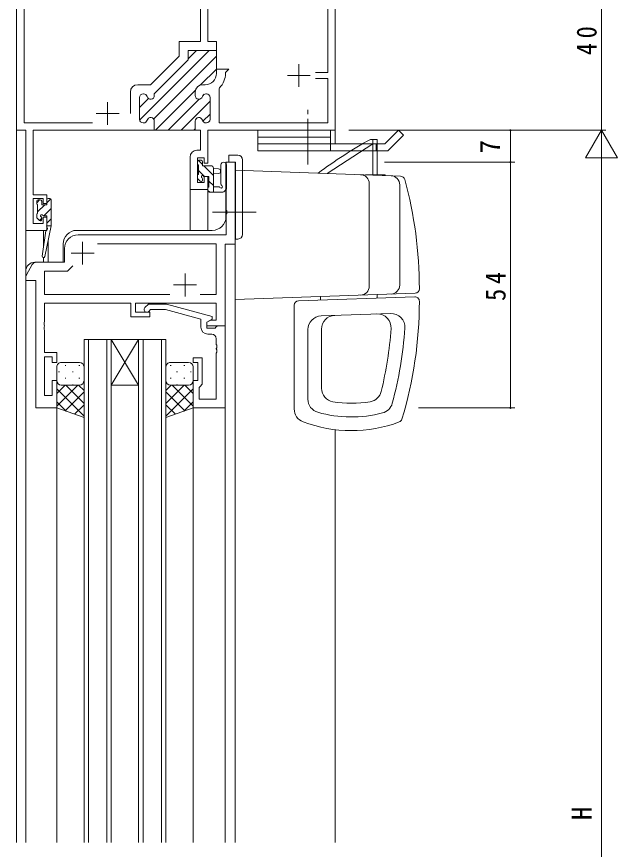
# Model space of a CAD drawing. Units: millimetres on the paper. Extents: x -397 to 397, y -282 to 282.
# Drawn here: x -313.9 to -181.9, y 1.3 to 184.3 of the extents above; entities that cross this region are included whole.
import ezdxf
from ezdxf.enums import TextEntityAlignment as Align

# ---------------------------------------------------------------- set-up
doc = ezdxf.new("R2010")
doc.units = ezdxf.units.MM
doc.linetypes.add('USER2', pattern=[13, 10, -1, 1, -1])
for name, color, linetype, lineweight in [('0-3_YKK_D', 6, 'Continuous', 18), ('0-4_YKK_11', 7, 'Continuous', 18), ('0-5_YKK_12', 2, 'Continuous', 18), ('0-7_YKK_13', 4, 'Continuous', 18)]:
    doc.layers.add(name, color=color, linetype=linetype, lineweight=lineweight)
doc.styles.add('ＭＳ ゴシック', font='')
doc.styles.get('ＭＳ ゴシック').set_extended_font_data('MS Gothic')

msp = doc.modelspace()

# ---------------------------------------------------------------- linework, layer by layer
at = {"layer": '0-3_YKK_D'}
for p, q in [((-185.405, 199.312), (-185.405, 159.312)), ((-240.908, 159.312), (-204.405, 159.312)), ((-240.908, 159.312), (-184.405, 159.312)), ((-240.908, 159.312), (-184.405, 159.312)), ((-205.405, 152.312), (-205.405, 159.312)), ((-185.405, 159.312), (-188.905, 153.25)), ((-185.405, 159.312), (-185.405, 147.188)), ((-185.405, 159.312), (-181.905, 153.25)), ((-233.09, 152.312), (-204.405, 152.312)), ((-232.241, 152.312), (-204.405, 152.312)), ((-205.405, 152.312), (-205.405, 98.312)), ((-188.905, 153.25), (-181.905, 153.25)), ((-185.405, -133.688), (-185.405, 152.312)), ((-225.595, 98.312), (-204.405, 98.312))]:
    msp.add_line(p, q, dxfattribs=at)
for centre, start, end in [((-205.405, 159.312), 90, 270), ((-205.405, 159.312), 270, 90), ((-205.405, 152.312), 90, 270), ((-205.405, 152.312), 90, 270), ((-205.405, 152.312), 270, 90), ((-205.405, 152.312), 270, 90), ((-205.405, 98.312), 90, 270), ((-205.405, 98.312), 270, 90)]:
    msp.add_arc(centre, 0.106, start, end, dxfattribs=at)
at = {"layer": '0-4_YKK_11'}
for p, q in [((-245.538, 171.962), (-245.538, 199.312)), ((-243.908, 199.312), (-243.908, 159.312)), ((-313.908, 159.312), (-313.908, 194.312)), ((-271.908, 194.312), (-271.908, 178.812)), ((-312.278, 192.682), (-312.278, 160.942)), ((-273.538, 178.812), (-273.538, 192.682)), ((-278.208, 178.812), (-273.538, 178.812)), ((-278.208, 175.591), (-278.208, 178.812)), ((-271.908, 178.812), (-270.008, 178.812)), ((-270.008, 178.812), (-270.008, 176.812)), ((-286.882, 161.51), (-271.58, 176.812)), ((-276.208, 175.012), (-274.408, 176.812)), ((-276.208, 176.812), (-276.208, 174.762)), ((-270.008, 176.812), (-276.208, 176.812)), ((-276.208, 176.812), (-276.208, 174.762)), ((-270.008, 176.812), (-276.208, 176.812)), ((-270.008, 172.712), (-270.008, 176.812)), ((-284.487, 169.312), (-278.208, 175.591)), ((-283.799, 161.765), (-270.008, 175.555)), ((-276.208, 174.762), (-283.658, 167.312)), ((-276.208, 174.762), (-283.658, 167.312)), ((-276.208, 174.762), (-283.658, 167.312)), ((-251.908, 173.812), (-251.908, 168.812)), ((-273.479, 169.256), (-270.008, 172.727)), ((-270.008, 172.712), (-267.308, 172.712)), ((-270.008, 171.812), (-270.008, 172.712)), ((-270.008, 171.812), (-270.008, 172.712)), ((-267.808, 172.212), (-268.008, 172.012)), ((-268.008, 172.012), (-268.008, 171.812)), ((-267.308, 172.712), (-267.808, 172.212)), ((-254.408, 171.312), (-249.408, 171.312)), ((-248.208, 171.962), (-245.538, 171.962)), ((-245.538, 170.662), (-248.208, 170.662)), ((-245.538, 160.942), (-245.538, 170.662)), ((-287.308, 169.312), (-284.487, 169.312)), ((-273.058, 169.312), (-272.508, 169.312)), ((-273.058, 169.312), (-272.508, 169.312)), ((-269.321, 168.636), (-269.408, 168.424)), ((-269.408, 168.424), (-269.408, 160.942)), ((-288.908, 163.012), (-288.908, 167.712)), ((-288.908, 163.012), (-288.908, 167.712)), ((-286.908, 166.512), (-286.908, 161.712)), ((-286.908, 166.512), (-286.908, 161.712)), ((-286.007, 167.312), (-286.108, 167.312)), ((-286.007, 167.312), (-286.108, 167.312)), ((-283.658, 167.312), (-283.658, 166.912)), ((-283.658, 167.312), (-283.658, 166.912)), ((-283.423, 159.312), (-274.602, 168.133)), ((-274.658, 166.912), (-274.658, 167.712)), ((-274.658, 166.912), (-274.658, 167.712)), ((-273.011, 166.896), (-272.692, 167.215)), ((-272.208, 167.312), (-272.309, 167.312)), ((-272.208, 167.312), (-272.309, 167.312)), ((-271.408, 161.712), (-271.408, 166.512)), ((-271.408, 161.712), (-271.408, 166.512)), ((-293.908, 165.512), (-293.908, 160.512)), ((-286.908, 164.312), (-284.944, 166.277)), ((-280.595, 159.312), (-273.792, 166.115)), ((-277.766, 159.312), (-271.408, 165.67)), ((-296.408, 163.012), (-291.408, 163.012)), ((-272.977, 161.273), (-271.408, 162.842)), ((-283.658, 161.312), (-283.658, 159.312)), ((-283.658, 161.312), (-283.658, 159.312)), ((-274.658, 159.312), (-274.658, 161.312)), ((-274.658, 159.312), (-274.658, 161.312)), ((-311.908, 159.312), (-313.908, 159.312)), ((-312.278, 160.942), (-297.259, 160.942)), ((-311.908, 137.312), (-311.908, 159.312)), ((-310.278, 159.312), (-310.278, 145.112)), ((-283.658, 159.312), (-310.278, 159.312)), ((-286.108, 160.912), (-286.007, 160.912)), ((-286.108, 160.912), (-286.007, 160.912)), ((-283.658, 159.312), (-274.658, 159.312)), ((-274.938, 159.312), (-274.658, 159.592)), ((-273.538, 159.312), (-274.658, 159.312)), ((-273.538, 154.912), (-273.538, 159.312)), ((-272.309, 160.912), (-272.208, 160.912)), ((-272.309, 160.912), (-272.208, 160.912)), ((-271.908, 159.312), (-271.908, 152.112)), ((-243.908, 159.312), (-271.908, 159.312)), ((-269.408, 160.942), (-245.538, 160.942)), ((-274.308, 154.912), (-273.538, 154.912)), ((-275.808, 146.312), (-275.808, 153.412)), ((-274.178, 153.282), (-274.178, 147.812)), ((-272.708, 153.282), (-274.178, 153.282)), ((-272.708, 152.112), (-272.708, 153.282)), ((-271.908, 152.112), (-272.708, 152.112)), ((-267.838, 152.312), (-267.838, 141.771)), ((-265.908, 152.312), (-267.838, 152.312)), ((-265.908, 134.312), (-265.908, 152.312)), ((-272.708, 149.112), (-271.908, 149.112)), ((-272.708, 147.812), (-272.708, 149.112)), ((-271.908, 149.112), (-271.908, 146.312)), ((-274.178, 147.812), (-272.708, 147.812)), ((-310.278, 145.112), (-307.308, 145.112)), ((-307.308, 145.112), (-307.308, 143.212)), ((-271.908, 146.312), (-275.808, 146.312)), ((-310.278, 144.312), (-310.278, 138.812)), ((-308.108, 144.312), (-310.278, 144.312)), ((-308.108, 143.212), (-308.108, 144.312)), ((-307.308, 143.212), (-308.108, 143.212)), ((-267.838, 141.771), (-267.718, 141.587)), ((-267.718, 141.037), (-267.838, 140.854)), ((-267.718, 141.587), (-267.718, 141.037)), ((-308.108, 140.212), (-307.308, 140.212)), ((-308.108, 138.812), (-308.108, 140.212)), ((-307.308, 140.212), (-307.308, 137.312)), ((-267.838, 140.854), (-267.838, 136.312)), ((-307.308, 137.312), (-311.908, 137.312)), ((-310.278, 138.812), (-308.108, 138.812)), ((-267.838, 136.312), (-300.408, 136.312)), ((-299.408, 134.812), (-299.408, 129.812)), ((-296.169, 134.382), (-270.038, 134.382)), ((-270.038, 134.382), (-270.038, 123.242)), ((-268.108, 134.312), (-265.908, 134.312)), ((-268.108, 116.312), (-268.108, 134.312)), ((-303.408, 133.312), (-303.408, 130.312)), ((-301.908, 132.312), (-296.908, 132.312)), ((-309.408, 130.312), (-309.599, 130.312)), ((-303.408, 130.312), (-309.408, 130.312)), ((-310.465, 129.812), (-311.774, 127.544)), ((-307.778, 128.382), (-302.708, 128.382)), ((-307.778, 123.242), (-307.778, 128.382)), ((-302.708, 128.382), (-301.549, 129.541)), ((-311.908, 127.044), (-311.908, 126.312)), ((-311.908, 126.312), (-309.708, 126.312)), ((-309.708, 126.312), (-309.708, 98.312)), ((-276.908, 127.812), (-276.908, 122.812)), ((-279.408, 125.312), (-274.408, 125.312)), ((-280.259, 123.242), (-307.778, 123.242)), ((-280.259, 123.242), (-307.778, 123.242)), ((-270.038, 123.242), (-273.558, 123.242)), ((-307.778, 121.312), (-288.808, 121.312)), ((-307.778, 117.271), (-307.778, 121.312)), ((-288.808, 121.312), (-288.808, 118.312)), ((-287.808, 121.312), (-270.038, 121.312)), ((-287.808, 119.312), (-287.808, 121.312)), ((-285.732, 120.337), (-284.957, 121.112)), ((-284.957, 121.112), (-281.012, 121.112)), ((-281.012, 121.112), (-270.908, 118.405)), ((-270.038, 121.312), (-270.038, 117.612)), ((-284.608, 119.312), (-287.808, 119.312)), ((-284.46, 119.912), (-284.884, 119.488)), ((-284.608, 118.312), (-284.608, 119.312)), ((-281.17, 119.912), (-284.46, 119.912)), ((-273.408, 117.833), (-281.17, 119.912)), ((-307.898, 117.087), (-307.778, 117.271)), ((-288.808, 118.312), (-284.608, 118.312)), ((-273.408, 116.012), (-273.408, 117.833)), ((-270.908, 117.805), (-272.108, 117.112)), ((-271.242, 117.612), (-272.108, 117.112)), ((-272.108, 117.112), (-272.108, 116.312)), ((-272.108, 117.112), (-272.108, 115.812)), ((-270.038, 117.612), (-271.242, 117.612)), ((-270.908, 118.405), (-270.908, 117.805)), ((-307.898, 116.537), (-307.898, 117.087)), ((-307.778, 116.354), (-307.898, 116.537)), ((-307.898, 116.087), (-307.778, 116.271)), ((-307.898, 115.537), (-307.898, 116.087)), ((-307.778, 115.354), (-307.898, 115.537)), ((-307.778, 116.271), (-307.778, 116.354)), ((-307.778, 110.512), (-307.778, 115.354)), ((-272.108, 116.312), (-268.108, 116.312)), ((-272.108, 115.812), (-270.308, 115.812)), ((-270.308, 115.812), (-270.108, 116.012)), ((-270.108, 116.012), (-269.808, 116.312)), ((-269.808, 116.312), (-268.108, 116.312)), ((-268.108, 116.312), (-268.108, 98.312)), ((-271.038, 114.512), (-271.908, 114.512)), ((-270.038, 112.271), (-270.038, 113.512)), ((-269.918, 112.087), (-270.038, 112.271)), ((-269.918, 111.537), (-269.918, 112.087)), ((-305.108, 110.512), (-307.778, 110.512)), ((-305.108, 108.312), (-305.108, 110.512)), ((-270.038, 111.354), (-269.918, 111.537)), ((-270.038, 111.271), (-270.038, 111.354)), ((-269.918, 111.087), (-270.038, 111.271)), ((-270.038, 110.354), (-269.918, 110.537)), ((-270.038, 100.242), (-270.038, 110.354)), ((-269.918, 110.537), (-269.918, 111.087)), ((-307.778, 109.512), (-306.108, 109.512)), ((-307.778, 101.012), (-307.778, 109.512)), ((-306.108, 109.512), (-306.108, 108.312)), ((-306.108, 108.312), (-305.108, 108.312)), ((-275.108, 109.312), (-273.108, 109.312)), ((-275.108, 108.312), (-275.108, 109.312)), ((-274.108, 108.312), (-275.108, 108.312)), ((-274.108, 104.312), (-274.108, 108.312)), ((-273.108, 109.312), (-273.108, 103.512)), ((-306.108, 104.312), (-306.108, 101.012)), ((-305.108, 104.312), (-306.108, 104.312)), ((-305.108, 98.312), (-305.108, 104.312)), ((-275.108, 104.312), (-274.108, 104.312)), ((-275.108, 98.312), (-275.108, 104.312)), ((-273.608, 103.012), (-273.808, 102.812)), ((-273.808, 102.812), (-273.808, 100.242)), ((-273.108, 103.512), (-273.608, 103.012)), ((-306.108, 101.012), (-307.778, 101.012)), ((-273.808, 100.242), (-270.038, 100.242)), ((-309.708, 98.312), (-305.108, 98.312)), ((-268.108, 98.312), (-275.108, 98.312))]:
    msp.add_line(p, q, dxfattribs=at)
for centre, radius, start, end in [((-272.508, 171.812), 2.5, 270.00001, 359.99999), ((-272.508, 171.812), 2.5, 270.00001, 359.99999), ((-272.508, 171.812), 4.5, 315.09947, 360), ((-287.308, 167.712), 1.6, 90.00001, 179.99999), ((-273.058, 167.712), 1.6, 90.00001, 179.99999), ((-273.058, 167.712), 1.6, 90.00001, 179.99999), ((-286.108, 166.512), 0.8, 90.00001, 179.99999), ((-286.108, 166.512), 0.8, 90.00001, 179.99999), ((-286.007, 166.512), 0.8, 14.47749, 89.99997), ((-286.007, 166.512), 0.8, 14.47749, 89.99997), ((-284.458, 166.912), 0.8, 194.47752, 359.99999), ((-284.458, 166.912), 0.8, 194.47752, 359.99999), ((-273.858, 166.912), 0.8, 180.00001, 345.52248), ((-273.858, 166.912), 0.8, 180.00001, 345.52248), ((-272.309, 166.512), 0.8, 90.00003, 165.52251), ((-272.309, 166.512), 0.8, 90.00003, 165.52251), ((-272.208, 166.512), 0.8, 0.00001, 89.99999), ((-272.208, 166.512), 0.8, 0.00001, 89.99999), ((-286.108, 161.712), 0.8, 180.00001, 269.99999), ((-286.108, 161.712), 0.8, 180.00001, 269.99999), ((-286.007, 161.712), 0.8, 270.00003, 345.52251), ((-286.007, 161.712), 0.8, 270.00003, 345.52251), ((-284.458, 161.312), 0.8, 0.00001, 165.52248), ((-284.458, 161.312), 0.8, 0.00001, 165.52248), ((-273.858, 161.312), 0.8, 14.47752, 179.99999), ((-273.858, 161.312), 0.8, 14.47752, 179.99999), ((-272.309, 161.712), 0.8, 194.47749, 269.99997), ((-272.309, 161.712), 0.8, 194.47749, 269.99997), ((-272.208, 161.712), 0.8, 270.00001, 359.99999), ((-272.208, 161.712), 0.8, 270.00001, 359.99999), ((-274.308, 153.412), 1.5, 90.00001, 179.99999), ((-300.408, 133.312), 3, 90.00001, 179.99999), ((-309.599, 129.312), 1, 90, 150.00002), ((-310.908, 127.044), 1, 149.99995, 179.99996), ((-285.308, 119.912), 0.6, 134.99999, 315.00001), ((-271.908, 116.012), 1.5, 180.00001, 269.99999), ((-271.038, 113.512), 1, 0.00001, 89.99999)]:
    msp.add_arc(centre, radius, start, end, dxfattribs=at)
at = {"layer": '0-5_YKK_12'}
for p, q in [((-313.908, 194.312), (-313.908, 2.812)), ((-243.908, 156.312), (-243.908, 194.312)), ((-267.908, 140.312), (-267.908, 152.312)), ((-265.908, 152.312), (-267.908, 152.312)), ((-265.908, 152.312), (-265.908, 2.812)), ((-275.808, 146.312), (-275.808, 137.312)), ((-271.908, 146.312), (-275.808, 146.312)), ((-271.908, 146.312), (-271.908, 137.312)), ((-311.908, 137.612), (-311.907, 128.337)), ((-308.008, 137.312), (-311.908, 137.312)), ((-308.008, 137.312), (-308.008, 133.656)), ((-300.708, 137.312), (-270.908, 137.312)), ((-303.708, 130.312), (-309.908, 130.312)), ((-308.008, 131.314), (-308.008, 130.312)), ((-311.908, 2.812), (-311.908, 128.312)), ((-311.908, 126.312), (-309.708, 126.312)), ((-309.708, 98.312), (-309.708, 126.312)), ((-293.108, 113.312), (-299.108, 113.312)), ((-299.108, 113.312), (-299.108, 2.812)), ((-298.108, 2.812), (-298.108, 113.312)), ((-294.108, 113.312), (-294.108, 2.812)), ((-287.108, 113.312), (-293.108, 103.312)), ((-293.108, 113.312), (-287.108, 103.312)), ((-293.108, 113.312), (-287.108, 113.312)), ((-293.108, 2.812), (-293.108, 113.312)), ((-281.108, 113.312), (-287.108, 113.312)), ((-287.108, 113.312), (-287.108, 2.812)), ((-286.108, 2.812), (-286.108, 113.312)), ((-282.108, 113.312), (-282.108, 2.812)), ((-281.108, 2.812), (-281.108, 113.312)), ((-293.108, 103.312), (-287.108, 103.312)), ((-305.108, 98.312), (-309.708, 98.312)), ((-305.108, 2.812), (-305.108, 98.312)), ((-275.108, 98.612), (-275.108, 2.812)), ((-275.108, 98.312), (-268.108, 98.312)), ((-268.108, 98.312), (-268.108, 2.812)), ((-243.908, 93.525), (-243.908, 2.812))]:
    msp.add_line(p, q, dxfattribs=at)
msp.add_lwpolyline([(-303.708, 134.312), (-303.708, 130.312), (-309.708, 130.312)], dxfattribs=at)
for centre, radius, start, end in [((-270.908, 140.312), 3, 270, 0), ((-300.708, 134.312), 3, 90, 180), ((-309.908, 128.312), 2, 90, 179.99985)]:
    msp.add_arc(centre, radius, start, end, dxfattribs=at)
at = {"layer": '0-7_YKK_13', "linetype": 'USER2'}
for p, q in [((-249.908, 151.812), (-249.908, 163.942)), ((-261.288, 141.312), (-270.838, 141.312))]:
    msp.add_line(p, q, dxfattribs=at)
at = {"layer": '0-7_YKK_13'}
for p, q in [((-244.908, 159.312), (-260.908, 159.312)), ((-260.908, 159.312), (-260.908, 154.812)), ((-244.908, 159.312), (-244.908, 154.812)), ((-229.969, 159.312), (-232.969, 156.312)), ((-244.908, 157.812), (-260.908, 157.812)), ((-260.908, 156.312), (-244.908, 156.312)), ((-245.682, 149.804), (-235.663, 156.311)), ((-244.908, 156.312), (-232.969, 156.312)), ((-235.663, 157.311), (-236.165, 157.311)), ((-235.663, 157.311), (-234.663, 157.311)), ((-235.663, 157.311), (-235.663, 149.511)), ((-235.663, 157.31), (-235.663, 156.31)), ((-234.663, 156.31), (-235.663, 156.31)), ((-234.908, 156.312), (-234.908, 154.812)), ((-234.663, 157.311), (-234.663, 149.511)), ((-267.288, 153.812), (-265.288, 153.812)), ((-267.288, 152.312), (-267.288, 153.812)), ((-260.908, 154.812), (-232.348, 154.812)), ((-232.348, 154.812), (-234.408, 154.812)), ((-274.178, 152.412), (-274.178, 151.912)), ((-273.983, 152.693), (-273.078, 151.789)), ((-273.378, 152.712), (-273.878, 152.712)), ((-273.078, 151.512), (-273.078, 152.412)), ((-264.288, 152.812), (-264.288, 136.412)), ((-273.978, 151.712), (-273.978, 149.612)), ((-273.978, 150.444), (-272.649, 149.114)), ((-271.178, 151.512), (-273.078, 151.512)), ((-272.802, 151.512), (-270.678, 149.389)), ((-270.678, 145.712), (-270.678, 151.012)), ((-270.678, 150.912), (-269.534, 150.81)), ((-269.008, 147.448), (-269.008, 151.696)), ((-267.808, 146.517), (-267.808, 151.696)), ((-265.908, 150.512), (-229.543, 149.242)), ((-265.908, 122.212), (-265.908, 150.212)), ((-274.178, 149.412), (-274.178, 148.812)), ((-274.09, 148.6), (-273.59, 148.1)), ((-273.078, 148.312), (-273.078, 148.651)), ((-272.617, 149.112), (-271.678, 149.112)), ((-271.678, 149.112), (-271.678, 146.812)), ((-270.678, 149.712), (-269.534, 149.814)), ((-232.908, 149.512), (-237.272, 149.512)), ((-236.687, 149.512), (-236.658, 149.493)), ((-232.908, 149.512), (-232.908, 149.359)), ((-271.878, 146.612), (-271.878, 146.012)), ((-271.678, 148.144), (-270.678, 147.144)), ((-269.498, 146.912), (-270.678, 146.912)), ((-236.408, 147.55), (-236.408, 125.073)), ((-229.708, 147.316), (-229.708, 125.307)), ((-271.878, 146.099), (-271.492, 145.712)), ((-271.578, 145.712), (-268.615, 145.712)), ((-267.876, 146.328), (-268.228, 145.896)), ((-308.891, 144.012), (-309.508, 143.395)), ((-309.508, 143.712), (-309.508, 143.212)), ((-309.308, 143.012), (-309.308, 141.012)), ((-307.746, 142.912), (-309.308, 141.35)), ((-308.708, 144.012), (-309.208, 144.012)), ((-308.408, 142.912), (-308.408, 143.712)), ((-307.308, 142.912), (-308.408, 142.912)), ((-306.416, 144.242), (-307.308, 143.35)), ((-307.308, 144.012), (-307.308, 142.912)), ((-306.608, 144.312), (-307.008, 144.312)), ((-306.308, 144.012), (-306.308, 138.314)), ((-306.308, 142.105), (-307.901, 140.512)), ((-309.508, 140.812), (-309.508, 140.212)), ((-309.42, 140), (-308.92, 139.5)), ((-308.408, 140.005), (-308.916, 139.496)), ((-308.408, 139.712), (-308.408, 140.051)), ((-307.947, 140.512), (-307.308, 140.512)), ((-307.308, 140.512), (-307.308, 138.314)), ((-306.308, 139.86), (-307.308, 138.86)), ((-306.308, 138.314), (-307.714, 131.553)), ((-307.308, 138.314), (-307.322, 138.227)), ((-306.308, 138.314), (-307.308, 138.314)), ((-307.482, 137.2), (-308.305, 131.658)), ((-265.288, 135.412), (-265.908, 135.412)), ((-307.008, 134.949), (-307.008, 130.312)), ((-265.908, 122.112), (-226.37, 123.492)), ((-251.943, 121.845), (-226.443, 122.736)), ((-247.158, 122.012), (-247.158, 122.766)), ((-234.658, 123.203), (-234.658, 122.449)), ((-252.908, 120.846), (-252.908, 98.064)), ((-231.711, 119.05), (-247.013, 118.515)), ((-249.908, 115.517), (-249.908, 100.228)), ((-246.908, 102.617), (-246.908, 115.622)), ((-300.108, 108.312), (-304.108, 108.312)), ((-280.108, 108.312), (-276.108, 108.312)), ((-305.108, 107.312), (-305.108, 104.312)), ((-304.688, 106.232), (-304.488, 106.232)), ((-303.273, 107.647), (-303.073, 107.647)), ((-301.658, 106.232), (-301.458, 106.232)), ((-300.243, 107.647), (-300.043, 107.647)), ((-299.108, 104.312), (-299.108, 107.312)), ((-281.108, 104.312), (-281.108, 107.312)), ((-279.973, 107.647), (-280.173, 107.647)), ((-278.558, 106.232), (-278.758, 106.232)), ((-276.943, 107.647), (-277.143, 107.647)), ((-275.528, 106.232), (-275.728, 106.232)), ((-275.108, 107.312), (-275.108, 104.312)), ((-305.108, 98.312), (-305.108, 104.312)), ((-303.273, 104.817), (-303.073, 104.817)), ((-300.243, 104.817), (-300.043, 104.817)), ((-299.108, 104.312), (-299.108, 96.169)), ((-281.108, 104.312), (-281.108, 96.169)), ((-279.973, 104.817), (-280.173, 104.817)), ((-276.943, 104.817), (-277.143, 104.817)), ((-275.108, 98.312), (-275.108, 104.312)), ((-305.108, 98.653), (-300.449, 103.312)), ((-305.108, 101.482), (-303.278, 103.312)), ((-299.108, 96.465), (-305.108, 102.465)), ((-304.523, 103.402), (-304.488, 103.402)), ((-304.108, 103.312), (-300.108, 103.312)), ((-304.108, 103.312), (-300.508, 103.312)), ((-299.108, 99.293), (-303.127, 103.312)), ((-301.658, 103.402), (-301.458, 103.402)), ((-299.108, 102.122), (-300.299, 103.312)), ((-281.108, 99.293), (-277.089, 103.312)), ((-281.108, 102.122), (-279.918, 103.312)), ((-281.108, 96.465), (-275.108, 102.465)), ((-276.108, 103.312), (-280.108, 103.312)), ((-275.108, 98.653), (-279.767, 103.312)), ((-278.558, 103.402), (-278.758, 103.402)), ((-275.108, 101.482), (-276.939, 103.312)), ((-275.694, 103.402), (-275.728, 103.402)), ((-303.275, 97.658), (-299.108, 101.825)), ((-276.941, 97.658), (-281.108, 101.825)), ((-303.049, 97.577), (-305.108, 99.636)), ((-301.191, 96.913), (-299.108, 98.997)), ((-279.025, 96.913), (-281.108, 98.997)), ((-277.168, 97.577), (-275.108, 99.636)), ((-299.108, 96.169), (-305.108, 98.312)), ((-281.108, 96.169), (-275.108, 98.312))]:
    msp.add_line(p, q, dxfattribs=at)
for points in [[(-229.969, 159.312), (-228.908, 158.252), (-232.348, 154.812)], [(-267.288, 152.312), (-265.788, 152.312), (-265.788, 135.412)]]:
    msp.add_lwpolyline(points, dxfattribs=at)
msp.add_lwpolyline([(-265.788, 136.912), (-265.788, 151.812), (-265.908, 151.812), (-265.908, 136.912)], close=True, dxfattribs=at)
for centre, radius, start, end in [((-187.663, 69.861), 100, 119.01414, 126.85831), ((-265.288, 152.812), 1, 0, 90), ((-273.878, 152.412), 0.3, 90, 180), ((-273.978, 151.912), 0.2, 180, 270), ((-273.378, 152.412), 0.3, 0, 90), ((-268.408, 151.696), 0.6, 360, 180), ((-271.178, 151.012), 0.5, 0, 90), ((-269.578, 150.312), 0.5, 275.09207, 84.90793), ((-273.978, 149.412), 0.2, 90, 180), ((-273.878, 148.812), 0.3, 180, 225), ((-273.378, 148.312), 0.3, 225, 0), ((-273.078, 149.112), 0.25, 33.05573, 236.94427), ((-273.378, 148.651), 0.3, 0, 56.94427), ((-272.617, 149.412), 0.3, 213.05573, 270), ((-238.408, 147.55), 2, 0, 88), ((-295.158, 69.862), 100, 52.77116, 52.79716), ((-231.708, 147.316), 2, 0, 88), ((-229.578, 148.242), 1, 15.13356, 88), ((-317.904, 124.354), 92.5, 0.08598, 15.13356), ((-271.678, 146.612), 0.2, 90, 180), ((-269.498, 146.612), 0.3, 30, 90), ((-268.978, 146.912), 0.3, 210, 63.25632), ((-268.708, 147.448), 0.3, 180, 243.25632), ((-268.108, 146.517), 0.3, 320.76546, 360), ((-271.578, 146.012), 0.3, 180, 270), ((-268.615, 146.212), 0.5, 270, 320.76546), ((-309.208, 143.712), 0.3, 90, 180), ((-309.308, 143.212), 0.2, 180, 270), ((-308.708, 143.712), 0.3, 0, 90), ((-307.008, 144.012), 0.3, 90, 180), ((-306.608, 144.012), 0.3, 0, 90), ((-309.308, 140.812), 0.2, 90, 180), ((-309.208, 140.212), 0.3, 180, 225), ((-308.708, 139.712), 0.3, 225, 0), ((-308.408, 140.512), 0.25, 33.05573, 236.94427), ((-308.708, 140.051), 0.3, 0, 56.94427), ((-307.947, 140.812), 0.3, 213.05573, 270), ((-307.185, 137.156), 0.3, 111.55064, 171.55064), ((-307.026, 138.179), 0.3, 170.80246, 230.80246), ((-307.405, 137.714), 0.3, 291.55064, 50.80246), ((-265.288, 136.412), 1, 270, 0), ((-308.008, 131.614), 0.3, 171.55064, 348.25019), ((-238.408, 125.073), 2, 272, 0), ((-231.708, 125.307), 2, 272, 0), ((-226.405, 124.492), 1, 272, 0.08598), ((-226.408, 121.736), 1, 359.95158, 92), ((-251.908, 120.846), 1, 92, 180), ((-315.408, 121.812), 90, 343.23876, 359.95158), ((-234.621, 115.946), 3, 355.84748, 92), ((-231.606, 116.051), 3, 356.06801, 92), ((-246.908, 115.517), 3, 92, 180), ((-243.908, 115.622), 3, 92, 180), ((-315.408, 121.812), 84, 346.2994, 355.84748), ((-315.408, 121.812), 87, 345.01557, 356.06801), ((-304.108, 107.312), 1, 90.0001, 180.0001), ((-300.108, 107.312), 1, 0.0001, 90.0001), ((-280.108, 107.312), 1, 89.9999, 179.9999), ((-276.108, 107.312), 1, 359.9999, 89.9999), ((-304.108, 104.312), 1, 180.0001, 270.0001), ((-300.108, 104.312), 1, 270.0001, 0.0001), ((-280.108, 104.312), 1, 179.9999, 269.9999), ((-276.108, 104.312), 1, 269.9999, 359.9999), ((-243.908, 102.617), 3, 180, 260.21218), ((-236.713, 102.627), 3, 279.9409, 346.2994), ((-246.908, 100.228), 3, 180, 254.11246), ((-240.338, 123.312), 24, 260.21218, 279.9409), ((-234.265, 100.093), 3, 284.65924, 345.01557), ((-249.908, 98.064), 3, 180, 249.2406), ((-240.338, 123.312), 27, 254.11246, 284.65924), ((-240.338, 123.312), 30, 249.2406, 290.48482), ((-230.189, 96.145), 1, 290.48482, 343.23876)]:
    msp.add_arc(centre, radius, start, end, dxfattribs=at)

# ---------------------------------------------------------------- texts
at = {"layer": '0-3_YKK_D', "color": 7, "style": 'ＭＳ ゴシック'}
for s, p in [('7', (-206.405, 154.212)), ('H', (-186.205, 7.712))]:
    msp.add_text(s, height=4.399, rotation=90, dxfattribs=at).set_placement(p, align=Align.BOTTOM_LEFT)
at = {"layer": '0-3_YKK_D', "color": 7, "char_height": 4.399, "attachment_point": 7, "rotation": 90, "style": 'ＭＳ ゴシック'}
for s, insert in [('\\T1.37;\\W0.9;40', (-186.405, 175.792)), ('\\T1.37;\\W0.9;54', (-206.405, 121.792))]:
    msp.add_mtext(s, dxfattribs=dict(at, insert=insert))

doc.saveas('drawing.dxf')
